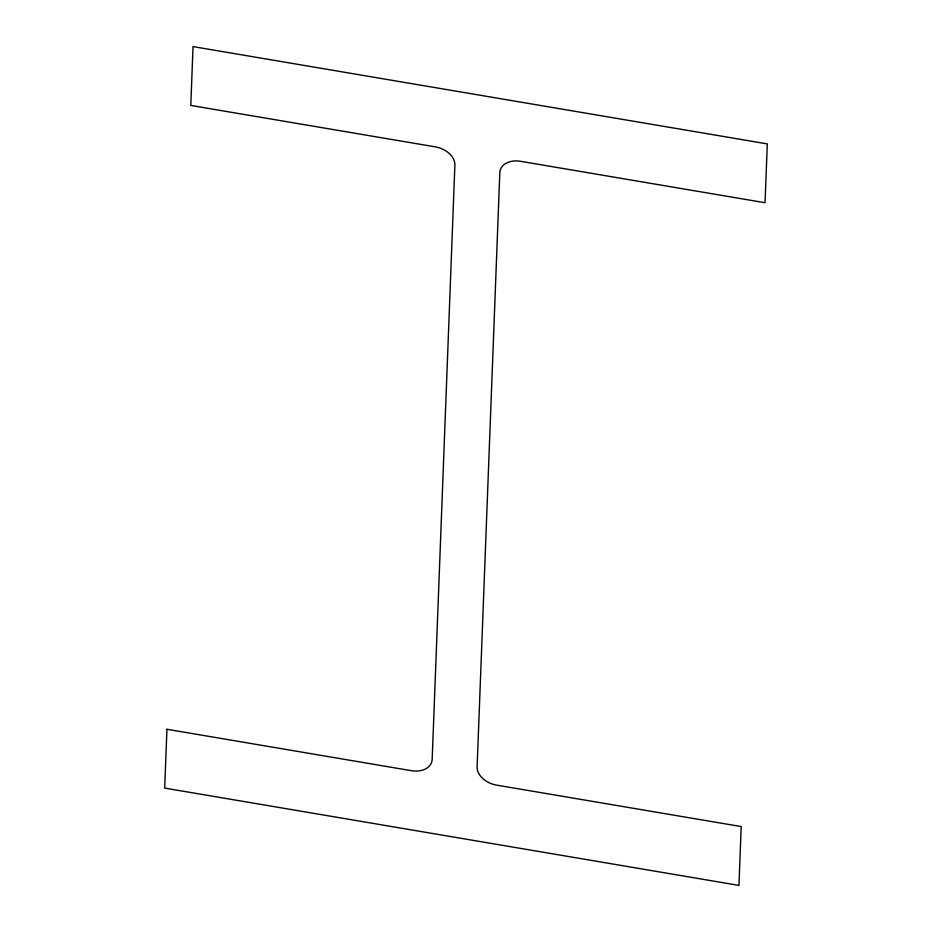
<?xml version="1.0" encoding="UTF-8"?>
<svg xmlns="http://www.w3.org/2000/svg" width="932" height="932" viewBox="0 0 932 932"><rect width="100%" height="100%" fill="white"/><g stroke="black" fill="none" stroke-linecap="round" stroke-linejoin="round"><path stroke-width="1.4" d="M166.945 729.267L164.696 788.099L738.959 885.4L741.208 826.567L496.733 785.152A20.667 14.562 17.2 0 1 477.114 766.931L499.82 172.688A20.667 14.562 17.2 0 1 520.58 161.306L765.056 202.733L767.304 143.901L193.04 46.6L190.792 105.433L435.267 146.848A20.667 14.562 17.2 0 1 454.886 165.069L432.18 759.312A20.667 14.562 17.2 0 1 411.42 770.694L166.945 729.267"/></g></svg>
